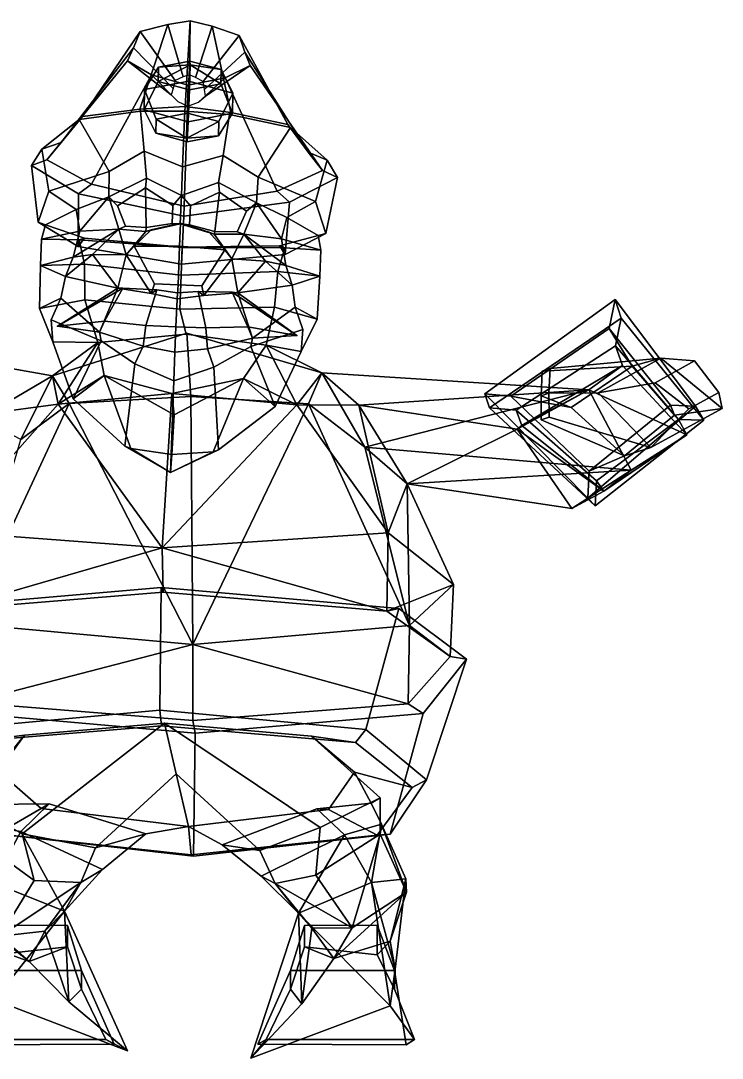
# Model space of a CAD drawing. Extents: x -271 to 237, y -159 to 311.
# Drawn here: x -80.7 to 237.3, y -159.2 to 310.8 of the extents above; entities that cross this region are included whole.
import ezdxf

# ---------------------------------------------------------------- set-up
doc = ezdxf.new("R2010")
doc.units = 0

msp = doc.modelspace()

# ---------------------------------------------------------------- linework, layer by layer
for p in [(-63.956913, 172.466858, 63.916767), (44.503178, 168.267578, 65.161423)]:
    msp.add_point(p)
for points in [[(-6.143353, 271.999054, 58.410122), (-3.906106, 310.827637, -7.175669), (-14.010819, 309.100159, -8.789314), (-26.769606, 270.823761, 50.698971)], [(-4.230648, 286.313721, -66.626678), (-7.088806, 285.3974, -66.074081), (-14.010819, 309.100159, -8.789314), (-3.906106, 310.827637, -7.175669)], [(-6.143353, 271.999054, 58.410122), (14.50157, 269.225861, 51.172588), (6.066386, 308.317932, -8.556757), (-3.906106, 310.827637, -7.175669)], [(-4.230648, 286.313721, -66.626678), (-3.906106, 310.827637, -7.175669), (6.066386, 308.317932, -8.556757), (-1.467269, 285.176544, -66.008163)], [(-62.314388, 255.649414, 11.239254), (-52.717976, 267.455139, 37.702526), (-26.565178, 305.954651, -11.499168), (-29.591793, 298.586365, -16.816099)], [(-52.717976, 267.455139, 37.702526), (-26.769606, 270.823761, 50.698971), (-14.010819, 309.100159, -8.789314), (-26.565178, 305.954651, -11.499168)], [(-10.653461, 283.774933, -65.111565), (-11.602821, 280.182007, -63.054123), (-29.591793, 298.586365, -16.816099), (-26.565178, 305.954651, -11.499168)], [(-7.088806, 285.3974, -66.074081), (-10.653461, 283.774933, -65.111565), (-26.565178, 305.954651, -11.499168), (-14.010819, 309.100159, -8.789314)], [(-1.467269, 285.176544, -66.008163), (6.066386, 308.317932, -8.556757), (18.394182, 304.202972, -10.978396), (1.93498, 283.280365, -64.963951)], [(40.40284, 263.849762, 38.77116), (18.394182, 304.202972, -10.978396), (6.066386, 308.317932, -8.556757), (14.50157, 269.225861, 51.172588)], [(1.93498, 283.280365, -64.963951), (18.394182, 304.202972, -10.978396), (20.954155, 296.617065, -16.230618), (2.54984, 279.626007, -62.888165)], [(49.661713, 251.314026, 12.524264), (20.954155, 296.617065, -16.230618), (18.394182, 304.202972, -10.978396), (40.40284, 263.849762, 38.77116)], [(-68.908981, 247.757751, -11.41917), (-62.314388, 255.649414, 11.239254), (-29.591793, 298.586365, -16.816099), (-32.337337, 292.654663, -21.108484)], [(-11.602821, 280.182007, -63.054123), (-12.453777, 277.28717, -61.3955), (-32.337337, 292.654663, -21.108484), (-29.591793, 298.586365, -16.816099)], [(2.54984, 279.626007, -62.888165), (20.954155, 296.617065, -16.230618), (23.323294, 290.486084, -20.463758), (3.130975, 276.674896, -61.212746)], [(56.143948, 242.916077, -9.984094), (23.323294, 290.486084, -20.463758), (20.954155, 296.617065, -16.230618), (49.661713, 251.314026, 12.524264)], [(-48.647671, 236.863525, -30.863245), (-68.908981, 247.757751, -11.41917), (-32.337337, 292.654663, -21.108484), (-21.344849, 286.323456, -25.145966)], [(-12.453777, 277.28717, -61.3955), (-9.45629, 274.306946, -59.729229), (-21.344849, 286.323456, -25.145966), (-32.337337, 292.654663, -21.108484)], [(-4.519953, 283.408813, -50.862808), (-4.015109, 292.46933, -63.409397), (-18.252394, 289.791656, -70.527374), (-24.654535, 279.622009, -60.929134)], [(-4.015109, 292.46933, -63.409397), (-3.882249, 290.862061, -80.1241), (-18.252394, 289.791656, -70.527374)], [(-4.519953, 283.408813, -50.862808), (15.484452, 278.045074, -60.458447), (10.130162, 288.676575, -70.19455), (-4.015109, 292.46933, -63.409397)], [(-4.015109, 292.46933, -63.409397), (10.130162, 288.676575, -70.19455), (-3.882249, 290.862061, -80.1241)], [(-24.654535, 279.622009, -60.929134), (-18.252394, 289.791656, -70.527374), (-18.344439, 283.321228, -84.430504), (-24.784708, 270.471405, -80.591209)], [(-18.252394, 289.791656, -70.527374), (-3.882249, 290.862061, -80.1241), (-18.344439, 283.321228, -84.430504)], [(-3.882249, 290.862061, -80.1241), (-4.199202, 279.528442, -91.215721), (-18.344439, 283.321228, -84.430504)], [(-3.882249, 290.862061, -80.1241), (10.038116, 282.206177, -84.097679), (-4.199202, 279.528442, -91.215721)], [(10.130162, 288.676575, -70.19455), (10.038116, 282.206177, -84.097679), (-3.882249, 290.862061, -80.1241)], [(3.130975, 276.674896, -61.212746), (23.323294, 290.486084, -20.463758), (11.962842, 285.025726, -24.760157), (-0.130272, 273.940552, -59.619869)], [(15.484452, 278.045074, -60.458447), (15.354279, 268.89447, -80.120522), (10.038116, 282.206177, -84.097679), (10.130162, 288.676575, -70.19455)], [(35.551929, 233.603577, -29.896992), (11.962842, 285.025726, -24.760157), (23.323294, 290.486084, -20.463758), (56.143948, 242.916077, -9.984094)], [(-6.662155, 226.878845, -48.608402), (-48.647671, 236.863525, -30.863245), (-21.344849, 286.323456, -25.145966), (-4.814946, 281.702667, -27.760305)], [(-18.344439, 283.321228, -84.430504), (-4.199202, 279.528442, -91.215721), (-4.780299, 265.107666, -90.186874), (-24.784708, 270.471405, -80.591209)], [(-4.519953, 283.408813, -50.862808), (-24.654535, 279.622009, -60.929134), (-19.338335, 266.310333, -56.951916), (-5.10105, 268.988007, -49.833935)], [(-9.45629, 274.306946, -59.729229), (-4.882127, 272.198822, -58.576748), (-4.814946, 281.702667, -27.760305), (-21.344849, 286.323456, -25.145966)], [(-6.662155, 226.878845, -48.608402), (-4.814946, 281.702667, -27.760305), (11.962842, 285.025726, -24.760157), (35.551929, 233.603577, -29.896992)], [(-4.519953, 283.408813, -50.862808), (-5.10105, 268.988007, -49.833935), (9.044219, 265.195282, -56.619091), (15.484452, 278.045074, -60.458447)], [(-0.130272, 273.940552, -59.619869), (11.962842, 285.025726, -24.760157), (-4.814946, 281.702667, -27.760305), (-4.882127, 272.198822, -58.576748)], [(10.038116, 282.206177, -84.097679), (15.354279, 268.89447, -80.120522), (-4.780299, 265.107666, -90.186874), (-4.199202, 279.528442, -91.215721)], [(-24.654535, 279.622009, -60.929134), (-24.784708, 270.471405, -80.591209), (-19.43038, 259.839905, -70.855049), (-19.338335, 266.310333, -56.951916)], [(15.484452, 278.045074, -60.458447), (9.044219, 265.195282, -56.619091), (8.952173, 258.724854, -70.522224), (15.354279, 268.89447, -80.120522)], [(-26.462425, 269.90625, 56.211849), (-26.769606, 270.823761, 50.698971), (-52.717976, 267.455139, 37.702526), (-54.126453, 266.161469, 42.994747)], [(-24.80711, 251.810486, 65.433479), (-26.462425, 269.90625, 56.211849), (-54.126453, 266.161469, 42.994747), (-40.661449, 242.556305, 55.86092)], [(-6.277743, 269.839142, 62.833786), (-6.143353, 271.999054, 58.410122), (-26.769606, 270.823761, 50.698971), (-26.462425, 269.90625, 56.211849)], [(-7.356194, 244.658508, 71.855736), (-6.277743, 269.839142, 62.833786), (-26.462425, 269.90625, 56.211849), (-24.80711, 251.810486, 65.433479)], [(-19.43038, 259.839905, -70.855049), (-24.784708, 270.471405, -80.591209), (-4.780299, 265.107666, -90.186874), (-5.285142, 256.04715, -77.640259)], [(-5.10105, 268.988007, -49.833935), (-19.338335, 266.310333, -56.951916), (-5.418012, 257.654449, -60.925491)], [(-7.356194, 244.658508, 71.855736), (11.128897, 249.717407, 66.103592), (13.998137, 268.339722, 56.676167), (-6.277743, 269.839142, 62.833786)], [(-6.277743, 269.839142, 62.833786), (13.998137, 268.339722, 56.676167), (14.50157, 269.225861, 51.172588), (-6.143353, 271.999054, 58.410122)], [(-5.10105, 268.988007, -49.833935), (-5.418012, 257.654449, -60.925491), (9.044219, 265.195282, -56.619091)], [(8.952173, 258.724854, -70.522224), (-5.285142, 256.04715, -77.640259), (-4.780299, 265.107666, -90.186874), (15.354279, 268.89447, -80.120522)], [(11.128897, 249.717407, 66.103592), (26.953987, 239.938446, 56.636864), (41.585457, 262.455811, 44.093113), (13.998137, 268.339722, 56.676167)], [(13.998137, 268.339722, 56.676167), (41.585457, 262.455811, 44.093113), (40.40284, 263.849762, 38.77116), (14.50157, 269.225861, 51.172588)], [(-54.126453, 266.161469, 42.994747), (-52.717976, 267.455139, 37.702526), (-62.314388, 255.649414, 11.239254), (-71.123161, 252.690125, 13.510408)], [(-40.661449, 242.556305, 55.86092), (-54.126453, 266.161469, 42.994747), (-71.123161, 252.690125, 13.510408), (-67.920128, 233.554596, 38.200726)], [(-19.338335, 266.310333, -56.951916), (-19.43038, 259.839905, -70.855049), (-5.418012, 257.654449, -60.925491)], [(9.044219, 265.195282, -56.619091), (-5.418012, 257.654449, -60.925491), (8.952173, 258.724854, -70.522224)], [(41.585457, 262.455811, 44.093113), (58.160984, 247.684631, 14.994041), (49.661713, 251.314026, 12.524264), (40.40284, 263.849762, 38.77116)], [(-5.418012, 257.654449, -60.925491), (-19.43038, 259.839905, -70.855049), (-5.285142, 256.04715, -77.640259)], [(-5.418012, 257.654449, -60.925491), (-5.285142, 256.04715, -77.640259), (8.952173, 258.724854, -70.522224)], [(26.953987, 239.938446, 56.636864), (52.923302, 228.875916, 39.587498), (58.160984, 247.684631, 14.994041), (41.585457, 262.455811, 44.093113)], [(-71.123161, 252.690125, 13.510408), (-62.314388, 255.649414, 11.239254), (-68.908981, 247.757751, -11.41917), (-75.842155, 245.248505, -12.308825)], [(-67.920128, 233.554596, 38.200726), (-71.123161, 252.690125, 13.510408), (-75.842155, 245.248505, -12.308825), (-72.819855, 219.570557, 1.713215)], [(-24.80711, 251.810486, 65.433479), (-40.661449, 242.556305, 55.86092), (-40.812099, 230.996246, 56.629417), (-23.673418, 239.584961, 68.178513)], [(-7.356194, 244.658508, 71.855736), (-24.80711, 251.810486, 65.433479), (-23.673418, 239.584961, 68.178513), (-7.854059, 231.70929, 71.551521)], [(-7.356194, 244.658508, 71.855736), (-7.854059, 231.70929, 71.551521), (8.991425, 237.588989, 68.662354), (11.128897, 249.717407, 66.103592)], [(11.128897, 249.717407, 66.103592), (8.991425, 237.588989, 68.662354), (26.192848, 228.402008, 57.398346), (26.953987, 239.938446, 56.636864)], [(58.160984, 247.684631, 14.994041), (62.880943, 239.877563, -10.716872), (56.143948, 242.916077, -9.984094), (49.661713, 251.314026, 12.524264)], [(-75.842155, 245.248505, -12.308825), (-68.908981, 247.757751, -11.41917), (-48.647671, 236.863525, -30.863245), (-54.568424, 232.345703, -33.391834)], [(-72.819855, 219.570557, 1.713215), (-75.842155, 245.248505, -12.308825), (-54.568424, 232.345703, -33.391834), (-54.671242, 208.567688, -23.162415)], [(52.923302, 228.875916, 39.587498), (57.562073, 214.522583, 3.209445), (62.880943, 239.877563, -10.716872), (58.160984, 247.684631, 14.994041)], [(-55.550236, 225.322968, 39.817196), (-40.812099, 230.996246, 56.629417), (-40.661449, 242.556305, 55.86092), (-67.920128, 233.554596, 38.200726)], [(39.920265, 221.626648, 40.912792), (52.923302, 228.875916, 39.587498), (26.953987, 239.938446, 56.636864), (26.192848, 228.402008, 57.398346)], [(62.880943, 239.877563, -10.716872), (41.162086, 228.639282, -32.293255), (35.551929, 233.603577, -29.896992), (56.143948, 242.916077, -9.984094)], [(57.562073, 214.522583, 3.209445), (39.191944, 204.933594, -22.085264), (41.162086, 228.639282, -32.293255), (62.880943, 239.877563, -10.716872)], [(-54.568424, 232.345703, -33.391834), (-48.647671, 236.863525, -30.863245), (-6.662155, 226.878845, -48.608402), (-6.798363, 222.36319, -51.974102)], [(-24.096062, 235.152527, 66.49334), (-23.673418, 239.584961, 68.178513), (-40.812099, 230.996246, 56.629417), (-36.770157, 226.99942, 56.895287)], [(-23.852695, 217.126404, 66.328903), (-24.096062, 235.152527, 66.49334), (-36.770157, 226.99942, 56.895287), (-33.256596, 217.832855, 60.847904)], [(-24.096062, 235.152527, 66.49334), (-11.745616, 227.179321, 69.068687), (-7.854059, 231.70929, 71.551521), (-23.673418, 239.584961, 68.178513)], [(-11.745616, 227.179321, 69.068687), (-24.096062, 235.152527, 66.49334), (-23.852695, 217.126404, 66.328903), (-12.084064, 218.936798, 70.752502)], [(9.373125, 233.200531, 66.730385), (8.991425, 237.588989, 68.662354), (-7.854059, 231.70929, 71.551521), (-3.793049, 226.998657, 69.336662)], [(9.373125, 233.200531, 66.730385), (21.625116, 224.595825, 54.954075), (26.192848, 228.402008, 57.398346), (8.991425, 237.588989, 68.662354)], [(-67.920128, 233.554596, 38.200726), (-72.819855, 219.570557, 1.713215), (-69.416458, 218.357117, 1.915814), (-55.550236, 225.322968, 39.817196)], [(-53.882408, 215.558777, 41.099419), (-40.812099, 230.996246, 56.629417), (-55.550236, 225.322968, 39.817196)], [(-54.671242, 208.567688, -23.162415), (-54.568424, 232.345703, -33.391834), (-6.798363, 222.36319, -51.974102), (-7.756927, 200.515625, -42.15406)], [(-36.290554, 216.367249, 62.016994), (-40.812099, 230.996246, 56.629417), (-53.882408, 215.558777, 41.099419)], [(-33.256596, 217.832855, 60.847904), (-36.770157, 226.99942, 56.895287), (-40.812099, 230.996246, 56.629417), (-36.290554, 216.367249, 62.016994)], [(-12.084064, 218.936798, 70.752502), (-8.38017, 218.889587, 74.145851), (-7.854059, 231.70929, 71.551521), (-11.745616, 227.179321, 69.068687)], [(-4.147175, 218.422333, 71.260475), (-3.793049, 226.998657, 69.336662), (-7.854059, 231.70929, 71.551521), (-8.38017, 218.889587, 74.145851)], [(41.162086, 228.639282, -32.293255), (-6.798363, 222.36319, -51.974102), (-6.662155, 226.878845, -48.608402), (35.551929, 233.603577, -29.896992)], [(-3.793049, 226.998657, 69.336662), (-4.147175, 218.422333, 71.260475), (7.311666, 215.296143, 66.086304), (9.373125, 233.200531, 66.730385)], [(7.311666, 215.296143, 66.086304), (17.370047, 215.18512, 59.582298), (21.625116, 224.595825, 54.954075), (9.373125, 233.200531, 66.730385)], [(39.191944, 204.933594, -22.085264), (-7.756927, 200.515625, -42.15406), (-6.798363, 222.36319, -51.974102), (41.162086, 228.639282, -32.293255)], [(17.370047, 215.18512, 59.582298), (20.431637, 214.171112, 62.667923), (26.192848, 228.402008, 57.398346), (21.625116, 224.595825, 54.954075)], [(20.431637, 214.171112, 62.667923), (37.47364, 212.021759, 42.147797), (26.192848, 228.402008, 57.398346)], [(37.47364, 212.021759, 42.147797), (39.920265, 221.626648, 40.912792), (26.192848, 228.402008, 57.398346)], [(52.923302, 228.875916, 39.587498), (39.920265, 221.626648, 40.912792), (54.071308, 213.57605, 3.332928), (57.562073, 214.522583, 3.209445)], [(-55.550236, 225.322968, 39.817196), (-69.416458, 218.357117, 1.915814), (-71.256828, 211.841705, 3.373172), (-53.882408, 215.558777, 41.099419)], [(39.920265, 221.626648, 40.912792), (37.47364, 212.021759, 42.147797), (55.368587, 206.939148, 4.826293), (54.071308, 213.57605, 3.332928)], [(-72.819855, 219.570557, 1.713215), (-54.671242, 208.567688, -23.162415), (-51.807247, 212.291504, -24.779221), (-69.416458, 218.357117, 1.915814)], [(-71.256828, 211.841705, 3.373172), (-69.416458, 218.357117, 1.915814), (-51.807247, 212.291504, -24.779221), (-54.217716, 211.549408, -27.70499)], [(-56.904068, 203.677307, 42.072483), (-36.290554, 216.367249, 62.016994), (-53.882408, 215.558777, 41.099419)], [(-48.095272, 204.926422, 66.369003), (-36.290554, 216.367249, 62.016994), (-56.904068, 203.677307, 42.072483)], [(-48.095272, 204.926422, 66.369003), (-32.855717, 204.782104, 69.682526), (-36.290554, 216.367249, 62.016994)], [(-23.852695, 217.126404, 66.328903), (-33.256596, 217.832855, 60.847904), (-36.290554, 216.367249, 62.016994), (-23.91555, 215.349121, 68.803764)], [(-32.855717, 204.782104, 69.682526), (-23.91555, 215.349121, 68.803764), (-36.290554, 216.367249, 62.016994)], [(-8.73944, 208.689331, 94.556923), (-8.276455, 219.065979, 89.221046), (-21.536602, 216.083679, 85.721176), (-29.237099, 208.667603, 87.638184)], [(-8.276455, 219.065979, 89.221046), (-8.38017, 218.889587, 74.145851), (-23.91555, 215.349121, 68.803764), (-21.536602, 216.083679, 85.721176)], [(-23.852695, 217.126404, 66.328903), (-23.91555, 215.349121, 68.803764), (-8.38017, 218.889587, 74.145851), (-12.084064, 218.936798, 70.752502)], [(-8.73944, 208.689331, 94.556923), (11.84833, 207.076874, 88.109673), (4.790158, 215.064392, 86.023293), (-8.276455, 219.065979, 89.221046)], [(-8.276455, 219.065979, 89.221046), (4.790158, 215.064392, 86.023293), (6.953327, 214.153992, 69.158005), (-8.38017, 218.889587, 74.145851)], [(7.311666, 215.296143, 66.086304), (-4.147175, 218.422333, 71.260475), (-8.38017, 218.889587, 74.145851), (6.953327, 214.153992, 69.158005)], [(-53.882408, 215.558777, 41.099419), (-71.256828, 211.841705, 3.373172), (-71.776993, 200.011169, 6.803972), (-56.904068, 203.677307, 42.072483)], [(-71.776993, 200.011169, 6.803972), (-71.256828, 211.841705, 3.373172), (-54.217716, 211.549408, -27.70499), (-51.769058, 200.604614, -28.178125)], [(-54.671242, 208.567688, -23.162415), (-7.756927, 200.515625, -42.15406), (-7.460962, 208.217712, -41.959332), (-51.807247, 212.291504, -24.779221)], [(-54.217716, 211.549408, -27.70499), (-51.807247, 212.291504, -24.779221), (-7.460962, 208.217712, -41.959332), (-7.453521, 208.15332, -42.824921)], [(-51.769058, 200.604614, -28.178125), (-54.217716, 211.549408, -27.70499), (-7.453521, 208.15332, -42.824921), (-7.970026, 195.626068, -40.080986)], [(-29.237099, 208.667603, 87.638184), (-21.536602, 216.083679, 85.721176), (-23.91555, 215.349121, 68.803764), (-32.855717, 204.782104, 69.682526)], [(11.84833, 207.076874, 88.109673), (15.027339, 202.928223, 70.232018), (6.953327, 214.153992, 69.158005), (4.790158, 215.064392, 86.023293)], [(7.311666, 215.296143, 66.086304), (6.953327, 214.153992, 69.158005), (20.431637, 214.171112, 62.667923), (17.370047, 215.18512, 59.582298)], [(15.027339, 202.928223, 70.232018), (20.431637, 214.171112, 62.667923), (6.953327, 214.153992, 69.158005)], [(30.304356, 201.891052, 67.2687), (20.431637, 214.171112, 62.667923), (15.027339, 202.928223, 70.232018)], [(30.304356, 201.891052, 67.2687), (39.544636, 199.943085, 43.179302), (20.431637, 214.171112, 62.667923)], [(39.544636, 199.943085, 43.179302), (37.47364, 212.021759, 42.147797), (20.431637, 214.171112, 62.667923)], [(57.562073, 214.522583, 3.209445), (54.071308, 213.57605, 3.332928), (36.662205, 208.866241, -23.763968), (39.191944, 204.933594, -22.085264)], [(55.368587, 206.939148, 4.826293), (39.074486, 207.937439, -26.634392), (36.662205, 208.866241, -23.763968), (54.071308, 213.57605, 3.332928)], [(37.47364, 212.021759, 42.147797), (39.544636, 199.943085, 43.179302), (54.893856, 195.106873, 8.257614), (55.368587, 206.939148, 4.826293)], [(-20.016155, 191.587738, 84.298683), (-29.237099, 208.667603, 87.638184), (-32.855717, 204.782104, 69.682526), (-21.545843, 187.315521, 71.206711)], [(-9.362184, 191.22464, 89.900452), (-8.73944, 208.689331, 94.556923), (-29.237099, 208.667603, 87.638184), (-20.016155, 191.587738, 84.298683)], [(-9.362184, 191.22464, 89.900452), (1.413527, 190.758057, 84.544601), (11.84833, 207.076874, 88.109673), (-8.73944, 208.689331, 94.556923)], [(35.798531, 197.214294, -27.173222), (-7.970026, 195.626068, -40.080986), (-7.453521, 208.15332, -42.824921), (39.074486, 207.937439, -26.634392)], [(39.191944, 204.933594, -22.085264), (36.662205, 208.866241, -23.763968), (-7.460962, 208.217712, -41.959332), (-7.756927, 200.515625, -42.15406)], [(39.074486, 207.937439, -26.634392), (-7.453521, 208.15332, -42.824921), (-7.460962, 208.217712, -41.959332), (36.662205, 208.866241, -23.763968)], [(1.413527, 190.758057, 84.544601), (2.369057, 186.389587, 71.481148), (15.027339, 202.928223, 70.232018), (11.84833, 207.076874, 88.109673)], [(54.893856, 195.106873, 8.257614), (35.798531, 197.214294, -27.173222), (39.074486, 207.937439, -26.634392), (55.368587, 206.939148, 4.826293)], [(-56.904068, 203.677307, 42.072483), (-71.776993, 200.011169, 6.803972), (-60.443432, 195.046173, 42.300293)], [(-60.443432, 195.046173, 42.300293), (-48.095272, 204.926422, 66.369003), (-56.904068, 203.677307, 42.072483)], [(-36.656685, 189.703522, 64.667908), (-48.095272, 204.926422, 66.369003), (-60.443432, 195.046173, 42.300293)], [(-36.656685, 189.703522, 64.667908), (-32.855717, 204.782104, 69.682526), (-48.095272, 204.926422, 66.369003)], [(-21.545843, 187.315521, 71.206711), (-32.855717, 204.782104, 69.682526), (-36.656685, 189.703522, 64.667908)], [(2.369057, 186.389587, 71.481148), (17.765141, 187.596497, 65.292442), (15.027339, 202.928223, 70.232018)], [(17.765141, 187.596497, 65.292442), (30.304356, 201.891052, 67.2687), (15.027339, 202.928223, 70.232018)], [(-72.117004, 180.44339, 10.132301), (-71.776993, 200.011169, 6.803972), (-51.769058, 200.604614, -28.178125), (-51.620106, 184.436523, -23.553045)], [(-62.516991, 185.14563, 43.434036), (-60.443432, 195.046173, 42.300293), (-71.776993, 200.011169, 6.803972), (-72.117004, 180.44339, 10.132301)], [(-51.620106, 184.436523, -23.553045), (-51.769058, 200.604614, -28.178125), (-7.970026, 195.626068, -40.080986), (-8.637082, 180.216736, -33.941723)], [(17.765141, 187.596497, 65.292442), (42.400002, 191.064392, 43.480499), (30.304356, 201.891052, 67.2687)], [(42.400002, 191.064392, 43.480499), (39.544636, 199.943085, 43.179302), (30.304356, 201.891052, 67.2687)], [(39.544636, 199.943085, 43.179302), (42.400002, 191.064392, 43.480499), (54.893856, 195.106873, 8.257614)], [(-62.516991, 185.14563, 43.434036), (-44.950008, 169.778198, 73.156815), (-36.656685, 189.703522, 64.667908), (-60.443432, 195.046173, 42.300293)], [(34.294163, 181.110168, -22.567118), (-8.637082, 180.216736, -33.941723), (-7.970026, 195.626068, -40.080986), (35.798531, 197.214294, -27.173222)], [(53.643764, 175.574341, 11.5755), (34.294163, 181.110168, -22.567118), (35.798531, 197.214294, -27.173222), (54.893856, 195.106873, 8.257614)], [(43.675442, 181.03418, 44.652676), (53.643764, 175.574341, 11.5755), (54.893856, 195.106873, 8.257614), (42.400002, 191.064392, 43.480499)], [(-42.789799, 174.69516, 83.270744), (-34.353016, 189.723938, 79.364594), (-63.956913, 172.466858, 63.916767)], [(-34.353016, 189.723938, 79.364594), (-36.656685, 189.703522, 64.667908), (-63.956913, 172.466858, 63.916767)], [(-63.956913, 172.466858, 63.916767), (-36.656685, 189.703522, 64.667908), (-44.950008, 169.778198, 73.156815)], [(-19.036791, 188.902802, 79.685333), (-34.353016, 189.723938, 79.364594), (-42.789799, 174.69516, 83.270744), (-23.945436, 172.833374, 92.68602)], [(-34.353016, 189.723938, 79.364594), (-19.036791, 188.902802, 79.685333), (-21.545843, 187.315521, 71.206711), (-36.656685, 189.703522, 64.667908)], [(-23.945436, 172.833374, 92.68602), (-10.41106, 172.192047, 93.569695), (-9.693555, 187.524139, 82.773598), (-19.036791, 188.902802, 79.685333)], [(-9.362184, 191.22464, 89.900452), (-20.016155, 191.587738, 84.298683), (-21.545843, 187.315521, 71.206711), (-9.737219, 184.904236, 77.739449)], [(-9.693555, 187.524139, 82.773598), (-9.737219, 184.904236, 77.739449), (-21.545843, 187.315521, 71.206711), (-19.036791, 188.902802, 79.685333)], [(3.149075, 171.784363, 92.996948), (-0.203395, 188.173645, 79.901466), (-9.693555, 187.524139, 82.773598), (-10.41106, 172.192047, 93.569695)], [(-9.362184, 191.22464, 89.900452), (-9.737219, 184.904236, 77.739449), (2.369057, 186.389587, 71.481148), (1.413527, 190.758057, 84.544601)], [(-9.693555, 187.524139, 82.773598), (-0.203395, 188.173645, 79.901466), (2.369057, 186.389587, 71.481148), (-9.737219, 184.904236, 77.739449)], [(-0.203395, 188.173645, 79.901466), (3.149075, 171.784363, 92.996948), (22.291754, 172.175415, 84.017601), (15.13379, 187.807953, 79.932487)], [(15.13379, 187.807953, 79.932487), (17.765141, 187.596497, 65.292442), (2.369057, 186.389587, 71.481148), (-0.203395, 188.173645, 79.901466)], [(43.675442, 181.03418, 44.652676), (42.400002, 191.064392, 43.480499), (17.765141, 187.596497, 65.292442), (24.29656, 167.097198, 73.951469)], [(-66.154732, 165.429626, 15.946536), (-66.83461, 175.332886, 47.678967), (-62.516991, 185.14563, 43.434036), (-72.117004, 180.44339, 10.132301)], [(-66.154732, 165.429626, 15.946536), (-72.117004, 180.44339, 10.132301), (-51.620106, 184.436523, -23.553045), (-45.690639, 165.130341, 6.794214)], [(-62.516991, 185.14563, 43.434036), (-66.83461, 175.332886, 47.678967), (-44.2826, 165.898071, 64.089821), (-44.950008, 169.778198, 73.156815)], [(-45.690639, 165.130341, 6.794214), (-51.620106, 184.436523, -23.553045), (-8.637082, 180.216736, -33.941723), (-5.775443, 168.84024, -10.701957)], [(22.291754, 172.175415, 84.017601), (44.503178, 168.267578, 65.161423), (15.13379, 187.807953, 79.932487)], [(15.13379, 187.807953, 79.932487), (44.503178, 168.267578, 65.161423), (17.765141, 187.596497, 65.292442)], [(44.503178, 168.267578, 65.161423), (24.29656, 167.097198, 73.951469), (17.765141, 187.596497, 65.292442)], [(131.828964, 135.486694, 88.371033), (129.685028, 141.791992, 120.819588), (188.666275, 184.581177, 116.842964), (191.455963, 176.073547, 85.709358)], [(129.685028, 141.791992, 120.819588), (141.512589, 140.819092, 122.109383), (186.075089, 171.436707, 119.251251), (188.666275, 184.581177, 116.842964)], [(225.207138, 136.257324, 130.768478), (188.666275, 184.581177, 116.842964), (186.075089, 171.436707, 119.251251), (213.877823, 136.62616, 129.646423)], [(225.207138, 136.257324, 130.768478), (228.911774, 129.861633, 98.482475), (191.455963, 176.073547, 85.709358), (188.666275, 184.581177, 116.842964)], [(30.550745, 163.924438, 8.873099), (-5.775443, 168.84024, -10.701957), (-8.637082, 180.216736, -33.941723), (34.294163, 181.110168, -22.567118)], [(43.675442, 181.03418, 44.652676), (24.29656, 167.097198, 73.951469), (23.53912, 163.272217, 64.868126), (47.123131, 170.920776, 48.986717)], [(46.406979, 161.071564, 17.238264), (30.550745, 163.924438, 8.873099), (34.294163, 181.110168, -22.567118), (53.643764, 175.574341, 11.5755)], [(46.406979, 161.071564, 17.238264), (53.643764, 175.574341, 11.5755), (43.675442, 181.03418, 44.652676), (47.123131, 170.920776, 48.986717)], [(-44.2826, 165.898071, 64.089821), (-66.83461, 175.332886, 47.678967), (-66.154732, 165.429626, 15.946536), (-56.85183, 139.557495, 35.305145)], [(-44.950008, 169.778198, 73.156815), (-42.789799, 174.69516, 83.270744), (-63.956913, 172.466858, 63.916767)], [(-23.945436, 172.833374, 92.68602), (-42.789799, 174.69516, 83.270744), (-44.950008, 169.778198, 73.156815), (-25.248896, 163.379883, 83.207634)], [(131.828964, 135.486694, 88.371033), (191.455963, 176.073547, 85.709358), (188.902344, 163.532532, 87.999535), (143.86113, 134.457611, 89.691093)], [(228.911774, 129.861633, 98.482475), (217.408691, 130.196167, 97.35128), (188.902344, 163.532532, 87.999535), (191.455963, 176.073547, 85.709358)], [(-5.403736, 169.322632, -14.05961), (-3.533864, 140.683502, -60.574577), (-58.74828, 137.507507, -57.588497), (-66.234222, 150.030457, -12.948624)], [(-5.403736, 169.322632, -14.05961), (-66.234222, 150.030457, -12.948624), (-45.690639, 165.130341, 6.794214), (-5.775443, 168.84024, -10.701957)], [(-28.916792, 155.35614, 86.106682), (-25.248896, 163.379883, 83.207634), (-44.950008, 169.778198, 73.156815), (-44.2826, 165.898071, 64.089821)], [(-10.41106, 172.192047, 93.569695), (-23.945436, 172.833374, 92.68602), (-25.248896, 163.379883, 83.207634), (-10.808887, 160.657471, 89.320999)], [(-10.41106, 172.192047, 93.569695), (-10.808887, 160.657471, 89.320999), (3.934649, 162.25, 83.542534), (3.149075, 171.784363, 92.996948)], [(-5.775443, 168.84024, -10.701957), (30.550745, 163.924438, 8.873099), (55.775387, 151.379578, -11.277602), (-5.403736, 169.322632, -14.05961)], [(-5.403736, 169.322632, -14.05961), (55.775387, 151.379578, -11.277602), (49.782219, 137.267883, -52.432755), (-3.533864, 140.683502, -60.574577)], [(3.149075, 171.784363, 92.996948), (3.934649, 162.25, 83.542534), (24.29656, 167.097198, 73.951469), (22.291754, 172.175415, 84.017601)], [(24.29656, 167.097198, 73.951469), (44.503178, 168.267578, 65.161423), (22.291754, 172.175415, 84.017601)], [(23.53912, 163.272217, 64.868126), (34.690666, 136.013245, 36.355663), (46.406979, 161.071564, 17.238264), (47.123131, 170.920776, 48.986717)], [(168.7892, 135.588531, 122.374435), (196.463257, 154.324463, 111.187065), (186.075089, 171.436707, 119.251251), (141.512589, 140.819092, 122.109383)], [(215.674057, 132.13147, 109.1828), (213.877823, 136.62616, 129.646423), (186.075089, 171.436707, 119.251251), (196.463257, 154.324463, 111.187065)], [(-95.424805, 132.984253, 24.598625), (-66.234222, 150.030457, -12.948624), (-171.058823, 168.508301, -27.412607)], [(-80.686165, 121.18634, -45.159851), (-171.058823, 168.508301, -27.412607), (-66.234222, 150.030457, -12.948624)], [(-66.234222, 150.030457, -12.948624), (-63.720627, 137.064972, 36.603718), (-45.690639, 165.130341, 6.794214)], [(-56.85183, 139.557495, 35.305145), (-66.154732, 165.429626, 15.946536), (-45.690639, 165.130341, 6.794214), (-42.801594, 150.151978, 29.239605)], [(-63.720627, 137.064972, 36.603718), (-42.801594, 150.151978, 29.239605), (-45.690639, 165.130341, 6.794214)], [(-33.51273, 118.063416, 70.870064), (-28.916792, 155.35614, 86.106682), (-44.2826, 165.898071, 64.089821), (-56.85183, 139.557495, 35.305145)], [(6.90387, 153.969238, 86.517746), (23.53912, 163.272217, 64.868126), (24.29656, 167.097198, 73.951469), (3.934649, 162.25, 83.542534)], [(-11.361068, 147.682678, 93.663673), (-10.808887, 160.657471, 89.320999), (-25.248896, 163.379883, 83.207634), (-28.916792, 155.35614, 86.106682)], [(-11.361068, 147.682678, 93.663673), (6.90387, 153.969238, 86.517746), (3.934649, 162.25, 83.542534), (-10.808887, 160.657471, 89.320999)], [(8.950957, 116.419342, 71.357368), (34.690666, 136.013245, 36.355663), (23.53912, 163.272217, 64.868126), (6.90387, 153.969238, 86.517746)], [(34.690666, 136.013245, 36.355663), (20.248575, 148.77829, 31.607796), (30.550745, 163.924438, 8.873099), (46.406979, 161.071564, 17.238264)], [(44.439281, 136.806091, 42.173759), (30.550745, 163.924438, 8.873099), (20.248575, 148.77829, 31.607796)], [(55.775387, 151.379578, -11.277602), (30.550745, 163.924438, 8.873099), (44.439281, 136.806091, 42.173759)], [(192.06131, 154.701019, 53.081463), (146.422394, 127.519836, 54.336262), (143.86113, 134.457611, 89.691093), (188.902344, 163.532532, 87.999535)], [(217.408691, 130.196167, 97.35128), (221.259399, 123.183685, 62.130745), (192.06131, 154.701019, 53.081463), (188.902344, 163.532532, 87.999535)], [(-12.76223, 106.135498, 75.589066), (-11.361068, 147.682678, 93.663673), (-28.916792, 155.35614, 86.106682), (-33.51273, 118.063416, 70.870064)], [(159.303299, 153.243988, 173.063965), (209.356461, 157.955383, 141.710953), (196.463257, 154.324463, 111.187065), (155.695038, 152.06311, 160.692703)], [(158.659561, 142.095276, 175.204422), (180.996078, 142.348267, 168.259094), (209.356461, 157.955383, 141.710953), (159.303299, 153.243988, 173.063965)], [(206.926529, 146.867432, 216.302353), (224.610626, 156.725769, 209.065155), (209.356461, 157.955383, 141.710953), (180.996078, 142.348267, 168.259094)], [(237.266464, 135.127533, 137.308121), (215.674057, 132.13147, 109.1828), (196.463257, 154.324463, 111.187065), (209.356461, 157.955383, 141.710953)], [(222.072556, 134.991058, 214.369965), (235.692886, 142.442627, 196.869675), (224.610626, 156.725769, 209.065155), (206.926529, 146.867432, 216.302353)], [(235.692886, 142.442627, 196.869675), (237.266464, 135.127533, 137.308121), (209.356461, 157.955383, 141.710953), (224.610626, 156.725769, 209.065155)], [(-12.76223, 106.135498, 75.589066), (8.950957, 116.419342, 71.357368), (6.90387, 153.969238, 86.517746), (-11.361068, 147.682678, 93.663673)], [(72.592735, 136.631531, 36.312428), (55.775387, 151.379578, -11.277602), (44.439281, 136.806091, 42.173759)], [(75.302162, 117.646271, -38.03149), (49.782219, 137.267883, -52.432755), (55.775387, 151.379578, -11.277602)], [(72.592735, 136.631531, 36.312428), (176.732971, 143.618134, 3.799855), (55.775387, 151.379578, -11.277602)], [(75.302162, 117.646271, -38.03149), (55.775387, 151.379578, -11.277602), (176.732971, 143.618134, 3.799855)], [(146.422394, 127.519836, 54.336262), (192.06131, 154.701019, 53.081463), (176.732971, 143.618134, 3.799855)], [(155.165604, 140.90387, 162.781754), (155.695038, 152.06311, 160.692703), (196.463257, 154.324463, 111.187065), (168.7892, 135.588531, 122.374435)], [(158.659561, 142.095276, 175.204422), (159.303299, 153.243988, 173.063965), (155.695038, 152.06311, 160.692703), (155.165604, 140.90387, 162.781754)], [(221.259399, 123.183685, 62.130745), (176.732971, 143.618134, 3.799855), (192.06131, 154.701019, 53.081463)], [(-95.424805, 132.984253, 24.598625), (-63.720627, 137.064972, 36.603718), (-66.234222, 150.030457, -12.948624)], [(-80.686165, 121.18634, -45.159851), (-66.234222, 150.030457, -12.948624), (-58.74828, 137.507507, -57.588497)], [(-12.24207, 141.898315, 42.076748), (-42.801594, 150.151978, 29.239605), (-63.720627, 137.064972, 36.603718)], [(-33.51273, 118.063416, 70.870064), (-56.85183, 139.557495, 35.305145), (-42.801594, 150.151978, 29.239605), (-30.837589, 116.992035, 54.314781)], [(-30.837589, 116.992035, 54.314781), (-42.801594, 150.151978, 29.239605), (-11.17819, 132.284027, 25.775518), (-12.153301, 114.341248, 50.211594)], [(-11.17819, 132.284027, 25.775518), (-42.801594, 150.151978, 29.239605), (-12.24207, 141.898315, 42.076748)], [(-11.17819, 132.284027, 25.775518), (-12.24207, 141.898315, 42.076748), (20.248575, 148.77829, 31.607796)], [(-12.24207, 141.898315, 42.076748), (44.439281, 136.806091, 42.173759), (20.248575, 148.77829, 31.607796)], [(6.58105, 115.543274, 54.744186), (-12.153301, 114.341248, 50.211594), (-11.17819, 132.284027, 25.775518), (20.248575, 148.77829, 31.607796)], [(8.950957, 116.419342, 71.357368), (6.58105, 115.543274, 54.744186), (20.248575, 148.77829, 31.607796), (34.690666, 136.013245, 36.355663)], [(222.072556, 134.991058, 214.369965), (206.926529, 146.867432, 216.302353), (180.996078, 142.348267, 168.259094), (204.825775, 117.482178, 149.912521)], [(-16.644451, 72.023987, 105.153046), (-12.24207, 141.898315, 42.076748), (-63.720627, 137.064972, 36.603718)], [(-16.644451, 72.023987, 105.153046), (44.439281, 136.806091, 42.173759), (-12.24207, 141.898315, 42.076748)], [(72.592735, 136.631531, 36.312428), (144.25563, 125.816956, 41.691963), (176.732971, 143.618134, 3.799855)], [(75.302162, 117.646271, -38.03149), (176.732971, 143.618134, 3.799855), (195.973801, 107.201447, -10.520331)], [(179.67453, 91.033951, 101.75061), (176.395126, 94.490677, 135.587753), (129.685028, 141.791992, 120.819588), (131.828964, 135.486694, 88.371033)], [(176.395126, 94.490677, 135.587753), (177.012283, 106.727783, 133.179718), (141.512589, 140.819092, 122.109383), (129.685028, 141.791992, 120.819588)], [(146.422394, 127.519836, 54.336262), (176.732971, 143.618134, 3.799855), (144.25563, 125.816956, 41.691963)], [(158.785873, 131.280304, 177.117828), (158.659561, 142.095276, 175.204422), (155.165604, 140.90387, 162.781754), (155.177536, 130.094971, 164.705582)], [(158.785873, 131.280304, 177.117828), (204.825775, 117.482178, 149.912521), (180.996078, 142.348267, 168.259094), (158.659561, 142.095276, 175.204422)], [(221.259399, 123.183685, 62.130745), (195.973801, 107.201447, -10.520331), (176.732971, 143.618134, 3.799855)], [(222.072556, 134.991058, 214.369965), (204.825775, 117.482178, 149.912521), (237.266464, 135.127533, 137.308121), (235.692886, 142.442627, 196.869675)], [(-16.644451, 72.023987, 105.153046), (-63.720627, 137.064972, 36.603718), (-114.923256, 79.513, 66.935905)], [(-114.923256, 79.513, 66.935905), (-63.720627, 137.064972, 36.603718), (-95.424805, 132.984253, 24.598625)], [(-105.22036, 37.560806, -81.19223), (-58.74828, 137.507507, -57.588497), (-2.659097, 28.246948, -107.577042)], [(-105.22036, 37.560806, -81.19223), (-80.686165, 121.18634, -45.159851), (-58.74828, 137.507507, -57.588497)], [(-2.659097, 28.246948, -107.577042), (-58.74828, 137.507507, -57.588497), (-3.533864, 140.683502, -60.574577)], [(-16.644451, 72.023987, 105.153046), (85.86747, 78.89357, 80.263809), (44.439281, 136.806091, 42.173759)], [(-2.659097, 28.246948, -107.577042), (-3.533864, 140.683502, -60.574577), (49.782219, 137.267883, -52.432755)], [(95.570366, 36.94136, -67.864326), (-2.659097, 28.246948, -107.577042), (49.782219, 137.267883, -52.432755)], [(85.86747, 78.89357, 80.263809), (72.592735, 136.631531, 36.312428), (44.439281, 136.806091, 42.173759)], [(95.570366, 36.94136, -67.864326), (49.782219, 137.267883, -52.432755), (75.302162, 117.646271, -38.03149)], [(85.86747, 78.89357, 80.263809), (94.384796, 101.048019, 1.549659), (72.592735, 136.631531, 36.312428)], [(94.384796, 101.048019, 1.549659), (144.25563, 125.816956, 41.691963), (72.592735, 136.631531, 36.312428)], [(192.990234, 113.759216, 118.986427), (168.7892, 135.588531, 122.374435), (141.512589, 140.819092, 122.109383), (177.012283, 106.727783, 133.179718)], [(155.177536, 130.094971, 164.705582), (155.165604, 140.90387, 162.781754), (168.7892, 135.588531, 122.374435), (192.990234, 113.759216, 118.986427)], [(176.395126, 94.490677, 135.587753), (225.207138, 136.257324, 130.768478), (213.877823, 136.62616, 129.646423), (177.012283, 106.727783, 133.179718)], [(192.990234, 113.759216, 118.986427), (177.012283, 106.727783, 133.179718), (213.877823, 136.62616, 129.646423), (215.674057, 132.13147, 109.1828)], [(179.67453, 91.033951, 101.75061), (131.828964, 135.486694, 88.371033), (143.86113, 134.457611, 89.691093), (180.231491, 102.364258, 99.519691)], [(146.422394, 127.519836, 54.336262), (183.649643, 97.73114, 63.779835), (180.231491, 102.364258, 99.519691), (143.86113, 134.457611, 89.691093)], [(179.67453, 91.033951, 101.75061), (228.911774, 129.861633, 98.482475), (225.207138, 136.257324, 130.768478), (176.395126, 94.490677, 135.587753)], [(204.825775, 117.482178, 149.912521), (192.990234, 113.759216, 118.986427), (215.674057, 132.13147, 109.1828), (237.266464, 135.127533, 137.308121)], [(183.649643, 97.73114, 63.779835), (146.422394, 127.519836, 54.336262), (144.25563, 125.816956, 41.691963)], [(158.785873, 131.280304, 177.117828), (155.177536, 130.094971, 164.705582), (192.990234, 113.759216, 118.986427), (204.825775, 117.482178, 149.912521)], [(179.67453, 91.033951, 101.75061), (180.231491, 102.364258, 99.519691), (217.408691, 130.196167, 97.35128), (228.911774, 129.861633, 98.482475)], [(183.649643, 97.73114, 63.779835), (221.259399, 123.183685, 62.130745), (217.408691, 130.196167, 97.35128), (180.231491, 102.364258, 99.519691)], [(169.137878, 89.875031, 21.24284), (144.25563, 125.816956, 41.691963), (94.384796, 101.048019, 1.549659)], [(183.649643, 97.73114, 63.779835), (144.25563, 125.816956, 41.691963), (169.137878, 89.875031, 21.24284)], [(183.649643, 97.73114, 63.779835), (195.973801, 107.201447, -10.520331), (221.259399, 123.183685, 62.130745)], [(-12.76223, 106.135498, 75.589066), (-33.51273, 118.063416, 70.870064), (-30.837589, 116.992035, 54.314781)], [(95.570366, 36.94136, -67.864326), (75.302162, 117.646271, -38.03149), (94.384796, 101.048019, 1.549659)], [(94.384796, 101.048019, 1.549659), (75.302162, 117.646271, -38.03149), (195.973801, 107.201447, -10.520331)], [(-12.76223, 106.135498, 75.589066), (-30.837589, 116.992035, 54.314781), (-12.153301, 114.341248, 50.211594)], [(-12.76223, 106.135498, 75.589066), (6.58105, 115.543274, 54.744186), (8.950957, 116.419342, 71.357368)], [(-12.76223, 106.135498, 75.589066), (-12.153301, 114.341248, 50.211594), (6.58105, 115.543274, 54.744186)], [(169.137878, 89.875031, 21.24284), (94.384796, 101.048019, 1.549659), (195.973801, 107.201447, -10.520331)], [(183.649643, 97.73114, 63.779835), (169.137878, 89.875031, 21.24284), (195.973801, 107.201447, -10.520331)], [(85.86747, 78.89357, 80.263809), (115.461845, 55.500031, -0.4659), (94.384796, 101.048019, 1.549659)], [(115.461845, 55.500031, -0.4659), (95.570366, 36.94136, -67.864326), (94.384796, 101.048019, 1.549659)], [(-113.785942, 44.039673, 61.705441), (-16.644451, 72.023987, 105.153046), (-114.923256, 79.513, 66.935905)], [(85.213554, 43.425766, 74.914444), (85.86747, 78.89357, 80.263809), (-16.644451, 72.023987, 105.153046)], [(85.213554, 43.425766, 74.914444), (115.461845, 55.500031, -0.4659), (85.86747, 78.89357, 80.263809)], [(-113.785942, 44.039673, 61.705441), (-16.181866, 51.986603, 97.252701), (-16.644451, 72.023987, 105.153046)], [(85.213554, 43.425766, 74.914444), (-16.644451, 72.023987, 105.153046), (-16.181866, 51.986603, 97.252701)], [(-17.63689, -1.555084, 116.684868), (-16.972321, 54.141449, 109.261406), (-120.331192, 45.157623, 69.550896), (-106.767044, -9.606003, 77.787849)], [(-16.972321, 54.141449, 109.261406), (-16.181866, 51.986603, 97.252701), (-113.785942, 44.039673, 61.705441), (-120.331192, 45.157623, 69.550896)], [(-17.63689, -1.555084, 116.684868), (75.801216, -10.16922, 89.906197), (90.671188, 44.506668, 83.556618), (-16.972321, 54.141449, 109.261406)], [(-16.972321, 54.141449, 109.261406), (90.671188, 44.506668, 83.556618), (85.213554, 43.425766, 74.914444), (-16.181866, 51.986603, 97.252701)], [(85.213554, 43.425766, 74.914444), (113.936974, 22.896591, 4.28234), (115.461845, 55.500031, -0.4659)], [(113.936974, 22.896591, 4.28234), (95.570366, 36.94136, -67.864326), (115.461845, 55.500031, -0.4659)], [(90.671188, 44.506668, 83.556618), (75.801216, -10.16922, 89.906197), (103.229439, -32.982605, 11.067816), (121.424568, 21.683044, 4.938951)], [(121.424568, 21.683044, 4.938951), (113.936974, 22.896591, 4.28234), (85.213554, 43.425766, 74.914444), (90.671188, 44.506668, 83.556618)], [(-104.061188, 1.992981, -86.756371), (-105.22036, 37.560806, -81.19223), (-2.659097, 28.246948, -107.577042)], [(94.938309, 1.379059, -73.547363), (-2.659097, 28.246948, -107.577042), (95.570366, 36.94136, -67.864326)], [(113.936974, 22.896591, 4.28234), (94.938309, 1.379059, -73.547363), (95.570366, 36.94136, -67.864326)], [(-104.061188, 1.992981, -86.756371), (-2.659097, 28.246948, -107.577042), (-2.677301, -6.173752, -109.191162)], [(94.938309, 1.379059, -73.547363), (-2.677301, -6.173752, -109.191162), (-2.659097, 28.246948, -107.577042)], [(103.229439, -32.982605, 11.067816), (86.790184, -57.681992, -77.855644), (101.660164, -3.006104, -84.205223), (121.424568, 21.683044, 4.938951)], [(101.660164, -3.006104, -84.205223), (94.938309, 1.379059, -73.547363), (113.936974, 22.896591, 4.28234), (121.424568, 21.683044, 4.938951)], [(-109.342224, -2.355164, -98.210945), (-104.061188, 1.992981, -86.756371), (-2.677301, -6.173752, -109.191162), (-1.697769, -11.893555, -123.929863)], [(101.660164, -3.006104, -84.205223), (-1.697769, -11.893555, -123.929863), (-2.677301, -6.173752, -109.191162), (94.938309, 1.379059, -73.547363)], [(-95.778076, -57.118774, -89.973991), (-109.342224, -2.355164, -98.210945), (-1.697769, -11.893555, -123.929863), (-2.362222, -67.597847, -116.504097)], [(-17.63689, -1.555084, 116.684868), (-106.767044, -9.606003, 77.787849), (-101.061882, -15.522919, 70.53038), (-16.904228, -8.553543, 105.321732)], [(-17.63689, -1.555084, 116.684868), (-16.904228, -8.553543, 105.321732), (71.069084, -16.05394, 81.955933), (75.801216, -10.16922, 89.906197)], [(86.790184, -57.681992, -77.855644), (-2.362222, -67.597847, -116.504097), (-1.697769, -11.893555, -123.929863), (101.660164, -3.006104, -84.205223)], [(-15.489828, -7.302307, 84.071327), (-79.032822, -12.849976, 56.144249), (-104.198395, -43.867981, 21.059801), (-79.968338, -57.502151, 55.261528)], [(-16.904228, -8.553543, 105.321732), (-101.061882, -15.522919, 70.53038), (-79.032822, -12.849976, 56.144249), (-15.489828, -7.302307, 84.071327)], [(-10.169735, -30.304672, 2.85274), (-15.489828, -7.302307, 84.071327), (-79.968338, -57.502151, 55.261528), (-46.854912, -63.910034, 6.768409)], [(-16.904228, -8.553543, 105.321732), (-15.489828, -7.302307, 84.071327), (51.151558, -13.251602, 64.785507), (71.069084, -16.05394, 81.955933)], [(-15.489828, -7.302307, 84.071327), (55.044552, -54.635201, 66.999619), (82.29303, -41.123322, 34.601368), (51.151558, -13.251602, 64.785507)], [(27.708206, -65.09745, 14.541265), (55.044552, -54.635201, 66.999619), (-15.489828, -7.302307, 84.071327), (-10.169735, -30.304672, 2.85274)], [(-101.061882, -15.522919, 70.53038), (-117.193924, -35.913704, -3.079101), (-90.89444, -29.050423, -2.264463), (-79.032822, -12.849976, 56.144249)], [(-79.032822, -12.849976, 56.144249), (-90.89444, -29.050423, -2.264463), (-95.867157, -44.260406, -16.410086), (-104.198395, -43.867981, 21.059801)], [(51.151558, -13.251602, 64.785507), (82.29303, -41.123322, 34.601368), (78.147392, -43.650467, -4.186143), (70.529289, -29.548416, 8.450375)], [(71.069084, -16.05394, 81.955933), (51.151558, -13.251602, 64.785507), (70.529289, -29.548416, 8.450375), (96.663048, -36.573456, 11.116103)], [(75.801216, -10.16922, 89.906197), (71.069084, -16.05394, 81.955933), (96.663048, -36.573456, 11.116103), (103.229439, -32.982605, 11.067816)], [(-117.193924, -35.913704, -3.079101), (-91.337128, -57.569618, -77.931427), (-71.348495, -46.074524, -61.167583), (-90.89444, -29.050423, -2.264463)], [(-90.89444, -29.050423, -2.264463), (-71.348495, -46.074524, -61.167583), (-67.827301, -43.889511, -46.213982), (-95.867157, -44.260406, -16.410086)], [(-4.636448, -54.228836, -81.62056), (-10.169735, -30.304672, 2.85274), (-46.854912, -63.910034, 6.768409), (-24.012802, -57.535263, -48.236603)], [(27.708206, -65.09745, 14.541265), (-10.169735, -30.304672, 2.85274), (-4.636448, -54.228836, -81.62056), (10.676984, -62.496559, -43.848698)], [(70.529289, -29.548416, 8.450375), (78.147392, -43.650467, -4.186143), (53.454117, -46.233215, -37.450031), (58.83588, -46.476143, -52.526325)], [(96.663048, -36.573456, 11.116103), (70.529289, -29.548416, 8.450375), (58.83588, -46.476143, -52.526325), (80.793839, -58.100647, -66.505875)], [(103.229439, -32.982605, 11.067816), (96.663048, -36.573456, 11.116103), (80.793839, -58.100647, -66.505875), (86.790184, -57.681992, -77.855644)], [(53.054058, -76.19426, 31.903971), (82.178047, -57.643745, 6.832838), (82.29303, -41.123322, 34.601368), (55.044552, -54.635201, 66.999619)], [(82.178047, -57.643745, 6.832838), (82.852249, -53.101563, -12.061968), (78.147392, -43.650467, -4.186143), (82.29303, -41.123322, 34.601368)], [(-74.585159, -78.597931, 19.206821), (-79.968338, -57.502151, 55.261528), (-104.198395, -43.867981, 21.059801), (-100.77578, -59.592255, -8.66339)], [(-99.024788, -53.464325, -27.020277), (-95.867157, -44.260406, -16.410086), (-67.827301, -43.889511, -46.213982), (-80.665947, -56.39238, -35.891705)], [(-91.337128, -57.569618, -77.931427), (-3.386823, -66.998451, -101.040184), (-4.636448, -54.228836, -81.62056), (-71.348495, -46.074524, -61.167583)], [(-80.665947, -56.39238, -35.891705), (-67.827301, -43.889511, -46.213982), (-24.012802, -57.535263, -48.236603), (-43.646961, -73.675034, -22.682898)], [(-71.348495, -46.074524, -61.167583), (-4.636448, -54.228836, -81.62056), (-24.012802, -57.535263, -48.236603), (-67.827301, -43.889511, -46.213982)], [(58.83588, -46.476143, -52.526325), (53.454117, -46.233215, -37.450031), (10.676984, -62.496559, -43.848698), (-4.636448, -54.228836, -81.62056)], [(80.793839, -58.100647, -66.505875), (58.83588, -46.476143, -52.526325), (-4.636448, -54.228836, -81.62056), (-3.386823, -66.998451, -101.040184)], [(66.119919, -57.98114, -23.388296), (28.349251, -76.713318, -14.590093), (10.676984, -62.496559, -43.848698), (53.454117, -46.233215, -37.450031)], [(82.852249, -53.101563, -12.061968), (66.119919, -57.98114, -23.388296), (53.454117, -46.233215, -37.450031), (78.147392, -43.650467, -4.186143)], [(-93.126305, -79.765038, -28.731947), (-99.024788, -53.464325, -27.020277), (-80.665947, -56.39238, -35.891705)], [(-93.126305, -79.765038, -28.731947), (-80.665947, -56.39238, -35.891705), (-60.781143, -92.529732, -16.95731)], [(-60.781143, -92.529732, -16.95731), (-80.665947, -56.39238, -35.891705), (-43.646961, -73.675034, -22.682898)], [(53.054058, -76.19426, 31.903971), (55.044552, -54.635201, 66.999619), (27.708206, -65.09745, 14.541265), (34.66827, -79.956146, 12.333987)], [(78.312057, -79.486313, -12.855867), (66.119919, -57.98114, -23.388296), (82.852249, -53.101563, -12.061968)], [(93.783058, -77.935356, -3.162309), (78.312057, -79.486313, -12.855867), (82.852249, -53.101563, -12.061968)], [(94.158379, -83.867401, 13.172076), (82.852249, -53.101563, -12.061968), (82.178047, -57.643745, 6.832838)], [(94.158379, -83.867401, 13.172076), (93.783058, -77.935356, -3.162309), (82.852249, -53.101563, -12.061968)], [(-90.113411, -103.788155, 18.441446), (-74.585159, -78.597931, 19.206821), (-100.77578, -59.592255, -8.66339)], [(-95.778076, -57.118774, -89.973991), (-2.362222, -67.597847, -116.504097), (-3.386823, -66.998451, -101.040184), (-91.337128, -57.569618, -77.931427)], [(-74.585159, -78.597931, 19.206821), (-53.495136, -79.602676, 2.56879), (-46.854912, -63.910034, 6.768409), (-79.968338, -57.502151, 55.261528)], [(-53.495136, -79.602676, 2.56879), (-43.646961, -73.675034, -22.682898), (-24.012802, -57.535263, -48.236603), (-46.854912, -63.910034, 6.768409)], [(86.790184, -57.681992, -77.855644), (80.793839, -58.100647, -66.505875), (-3.386823, -66.998451, -101.040184), (-2.362222, -67.597847, -116.504097)], [(45.16222, -93.411079, -5.035764), (28.349251, -76.713318, -14.590093), (66.119919, -57.98114, -23.388296)], [(78.312057, -79.486313, -12.855867), (45.16222, -93.411079, -5.035764), (66.119919, -57.98114, -23.388296)], [(69.541176, -100.151215, 35.007225), (82.178047, -57.643745, 6.832838), (53.054058, -76.19426, 31.903971)], [(69.541176, -100.151215, 35.007225), (94.158379, -83.867401, 13.172076), (82.178047, -57.643745, 6.832838)], [(34.66827, -79.956146, 12.333987), (27.708206, -65.09745, 14.541265), (10.676984, -62.496559, -43.848698), (28.349251, -76.713318, -14.590093)], [(-60.781143, -92.529732, -16.95731), (-43.646961, -73.675034, -22.682898), (-53.495136, -79.602676, 2.56879)], [(-92.653389, -132.721832, -86.67305), (-93.126305, -79.765038, -28.731947), (-60.781143, -92.529732, -16.95731)], [(-90.113411, -103.788155, 18.441446), (-53.495136, -79.602676, 2.56879), (-74.585159, -78.597931, 19.206821)], [(-90.113411, -103.788155, 18.441446), (-69.77227, -101.518143, 5.0672), (-53.495136, -79.602676, 2.56879)], [(-69.77227, -101.518143, 5.0672), (-60.781143, -92.529732, -16.95731), (-53.495136, -79.602676, 2.56879)], [(45.16222, -93.411079, -5.035764), (34.66827, -79.956146, 12.333987), (28.349251, -76.713318, -14.590093)], [(69.541176, -100.151215, 35.007225), (53.054058, -76.19426, 31.903971), (34.66827, -79.956146, 12.333987)], [(86.749916, -135.488647, -69.199776), (45.16222, -93.411079, -5.035764), (78.312057, -79.486313, -12.855867)], [(89.061844, -118.859589, -35.610493), (78.312057, -79.486313, -12.855867), (93.783058, -77.935356, -3.162309)], [(86.749916, -135.488647, -69.199776), (78.312057, -79.486313, -12.855867), (89.061844, -118.859589, -35.610493)], [(89.061844, -118.859589, -35.610493), (93.783058, -77.935356, -3.162309), (86.817825, -106.050781, -11.412114)], [(86.817825, -106.050781, -11.412114), (93.783058, -77.935356, -3.162309), (94.158379, -83.867401, 13.172076)], [(69.541176, -100.151215, 35.007225), (34.66827, -79.956146, 12.333987), (51.256847, -100.173927, 18.668913)], [(51.256847, -100.173927, 18.668913), (34.66827, -79.956146, 12.333987), (45.16222, -93.411079, -5.035764)], [(86.817825, -106.050781, -11.412114), (94.158379, -83.867401, 13.172076), (61.148594, -113.973915, 9.856842)], [(61.148594, -113.973915, 9.856842), (94.158379, -83.867401, 13.172076), (69.541176, -100.151215, 35.007225)], [(-76.867996, -115.321167, -6.03474), (-90.113411, -103.788155, 18.441446), (-112.192276, -87.083015, -5.722755)], [(-100.108803, -106.903244, -29.182142), (-76.867996, -115.321167, -6.03474), (-112.192276, -87.083015, -5.722755)], [(-32.225491, -155.74765, -58.711117), (-92.653389, -132.721832, -86.67305), (-60.781143, -92.529732, -16.95731)], [(-58.807178, -133.585785, -33.362537), (-60.781143, -92.529732, -16.95731), (-69.77227, -101.518143, 5.0672)], [(-32.225491, -155.74765, -58.711117), (-60.781143, -92.529732, -16.95731), (-58.807178, -133.585785, -33.362537)], [(23.672243, -159.16214, -46.521225), (46.735081, -134.516464, -18.952621), (45.16222, -93.411079, -5.035764)], [(23.672243, -159.16214, -46.521225), (45.16222, -93.411079, -5.035764), (86.749916, -135.488647, -69.199776)], [(46.735081, -134.516464, -18.952621), (51.256847, -100.173927, 18.668913), (45.16222, -93.411079, -5.035764)], [(-53.128777, -119.444244, 67.76046), (-59.442902, -98.998032, 52.944962), (-92.432419, -98.812729, 52.944962), (-100.268723, -119.444244, 67.76046)], [(-59.442902, -98.998032, 52.944962), (-59.442905, -108.736435, 1.090716), (-92.432419, -112.334427, 1.090716), (-92.432419, -98.812729, 52.944962)], [(-76.867996, -115.321167, -6.03474), (-69.77227, -101.518143, 5.0672), (-90.113411, -103.788155, 18.441446)], [(-58.807178, -133.585785, -33.362537), (-69.77227, -101.518143, 5.0672), (-76.867996, -115.321167, -6.03474)], [(-53.128777, -119.444244, 67.76046), (-53.12878, -127.827744, 8.868857), (-59.442905, -108.736435, 1.090716), (-59.442902, -98.998032, 52.944962)], [(41.591175, -119.444244, 82.04921), (47.905296, -98.998032, 67.233711), (47.905293, -108.736435, 15.379464), (41.591171, -127.827744, 23.157604)], [(41.591175, -119.444244, 82.04921), (88.731125, -119.444244, 82.04921), (80.894806, -98.812729, 67.233711), (47.905296, -98.998032, 67.233711)], [(46.735081, -134.516464, -18.952621), (61.148594, -113.973915, 9.856842), (51.256847, -100.173927, 18.668913)], [(47.905296, -98.998032, 67.233711), (80.894806, -98.812729, 67.233711), (80.894806, -112.334427, 15.379464), (47.905293, -108.736435, 15.379464)], [(61.148594, -113.973915, 9.856842), (69.541176, -100.151215, 35.007225), (51.256847, -100.173927, 18.668913)], [(88.731125, -119.444244, 82.04921), (88.731117, -127.827744, 23.157604), (80.894806, -112.334427, 15.379464), (80.894806, -98.812729, 67.233711)], [(-76.867996, -115.321167, -6.03474), (-100.108803, -106.903244, -29.182142), (-92.432419, -112.334427, 1.090716), (-59.442905, -108.736435, 1.090716)], [(61.148594, -113.973915, 9.856842), (47.905293, -108.736435, 15.379464), (80.894806, -112.334427, 15.379464), (86.817825, -106.050781, -11.412114)], [(89.061844, -118.859589, -35.610493), (86.817825, -106.050781, -11.412114), (80.894806, -112.334427, 15.379464), (88.731117, -127.827744, 23.157604)], [(-58.807178, -133.585785, -33.362537), (-76.867996, -115.321167, -6.03474), (-59.442905, -108.736435, 1.090716), (-53.12878, -127.827744, 8.868857)], [(46.735081, -134.516464, -18.952621), (41.591171, -127.827744, 23.157604), (47.905293, -108.736435, 15.379464), (61.148594, -113.973915, 9.856842)], [(-38.361893, -152.844193, 67.76046), (-53.128777, -119.444244, 67.76046), (-100.268723, -119.444244, 67.76046), (-105.545288, -153.02951, 67.76046)], [(-38.361893, -152.844193, 67.76046), (-42.065769, -150.61731, -2.242769), (-53.12878, -127.827744, 8.868857), (-53.128777, -119.444244, 67.76046)], [(26.824289, -152.844193, 82.04921), (94.00769, -153.02951, 82.04921), (88.731125, -119.444244, 82.04921), (41.591175, -119.444244, 82.04921)], [(26.824289, -152.844193, 82.04921), (41.591175, -119.444244, 82.04921), (41.591171, -127.827744, 23.157604), (30.52816, -150.61731, 12.045979)], [(86.749916, -135.488647, -69.199776), (89.061844, -118.859589, -35.610493), (88.731117, -127.827744, 23.157604), (97.711548, -150.723206, 15.74986)], [(94.00769, -153.02951, 82.04921), (97.711548, -150.723206, 15.74986), (88.731117, -127.827744, 23.157604), (88.731125, -119.444244, 82.04921)], [(-32.225491, -155.74765, -58.711117), (-58.807178, -133.585785, -33.362537), (-53.12878, -127.827744, 8.868857), (-42.065769, -150.61731, -2.242769)], [(23.672243, -159.16214, -46.521225), (30.52816, -150.61731, 12.045979), (41.591171, -127.827744, 23.157604), (46.735081, -134.516464, -18.952621)], [(-92.653389, -132.721832, -86.67305), (-32.225491, -155.74765, -58.711117), (-42.065769, -150.61731, -2.242769), (-109.249161, -150.723206, 1.461112)], [(86.749916, -135.488647, -69.199776), (97.711548, -150.723206, 15.74986), (30.52816, -150.61731, 12.045979), (23.672243, -159.16214, -46.521225)], [(-105.545288, -153.02951, 67.76046), (-109.249161, -150.723206, 1.461112), (-42.065769, -150.61731, -2.242769), (-38.361893, -152.844193, 67.76046)], [(94.00769, -153.02951, 82.04921), (26.824289, -152.844193, 82.04921), (30.52816, -150.61731, 12.045979), (97.711548, -150.723206, 15.74986)]]:
    msp.add_3dface(points)

doc.saveas('drawing.dxf')
